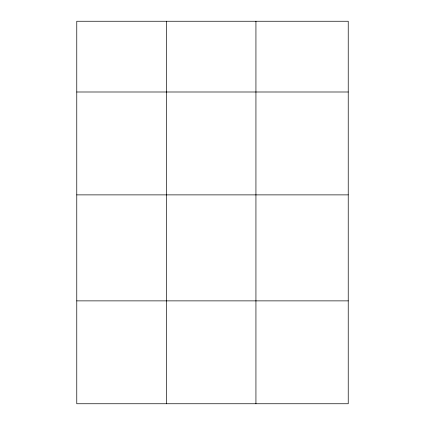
<?xml version="1.0" encoding="UTF-8"?>
<svg xmlns="http://www.w3.org/2000/svg" width="425" height="425" viewBox="0 0 425 425"><rect width="100%" height="100%" fill="white"/><g stroke="black" fill="none" stroke-linecap="round" stroke-linejoin="round"><path stroke-width="0.64" d="M348.229 194.878L348.229 21.25L76.771 21.25L76.771 403.75L348.229 403.75L348.229 194.878L76.771 194.878M76.771 91.997L348.229 91.997M76.771 300.873L348.229 300.873M255.935 21.25L255.935 403.75M166.35 21.25L166.35 403.75"/></g></svg>
